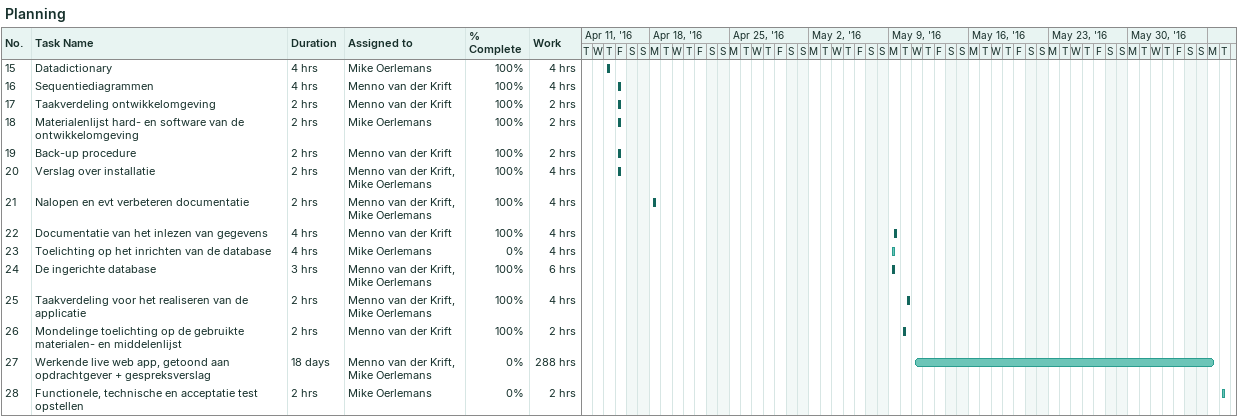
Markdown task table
Planning

| ID | Task | Duration | Start | Finish | Resources | % complete | Work (h) |
|---|---|---|---|---|---|---|---|
| 15 | Datadictionary | 4h | 2016-04-14 | 2016-04-14 | Mike Oerlemans | 100 | 4 |
| 16 | Sequentiediagrammen | 4h | 2016-04-15 | 2016-04-15 | Menno van der Krift | 100 | 4 |
| 17 | Taakverdeling ontwikkelomgeving | 2h | 2016-04-15 | 2016-04-15 | Menno van der Krift | 100 | 2 |
| 18 | Materialenlijst hard- en software van de ontwikkelomgeving | 2h | 2016-04-15 | 2016-04-15 | Mike Oerlemans | 100 | 2 |
| 19 | Back-up procedure | 2h | 2016-04-15 | 2016-04-15 | Menno van der Krift | 100 | 2 |
| 20 | Verslag over installatie | 2h | 2016-04-15 | 2016-04-15 | Menno van der Krift, Mike Oerlemans | 100 | 4 |
| 21 | Nalopen en evt verbeteren documentatie | 2h | 2016-04-18 | 2016-04-18 | Menno van der Krift, Mike Oerlemans | 100 | 4 |
| 22 | Documentatie van het inlezen van gegevens | 4h | 2016-05-09 | 2016-05-09 | Menno van der Krift | 100 | 4 |
| 23 | Toelichting op het inrichten van de database | 4h | 2016-05-09 | 2016-05-09 | Mike Oerlemans | 0 | 4 |
| 24 | De ingerichte database | 3h | 2016-05-09 | 2016-05-09 | Menno van der Krift, Mike Oerlemans | 100 | 6 |
| 25 | Taakverdeling voor het realiseren van de applicatie | 2h | 2016-05-10 | 2016-05-10 | Menno van der Krift, Mike Oerlemans | 100 | 4 |
| 26 | Mondelinge toelichting op de gebruikte materialen- en middelenlijst | 2h | 2016-05-10 | 2016-05-10 | Menno van der Krift | 100 | 2 |
| 27 | Werkende live web app, getoond aan opdrachtgever + gespreksverslag | 18d | 2016-05-11 | 2016-06-06 | Menno van der Krift, Mike Oerlemans | 0 | 288 |
| 28 | Functionele, technische en acceptatie test opstellen | 2h | 2016-06-07 | 2016-06-07 | Mike Oerlemans | 0 | 2 |
